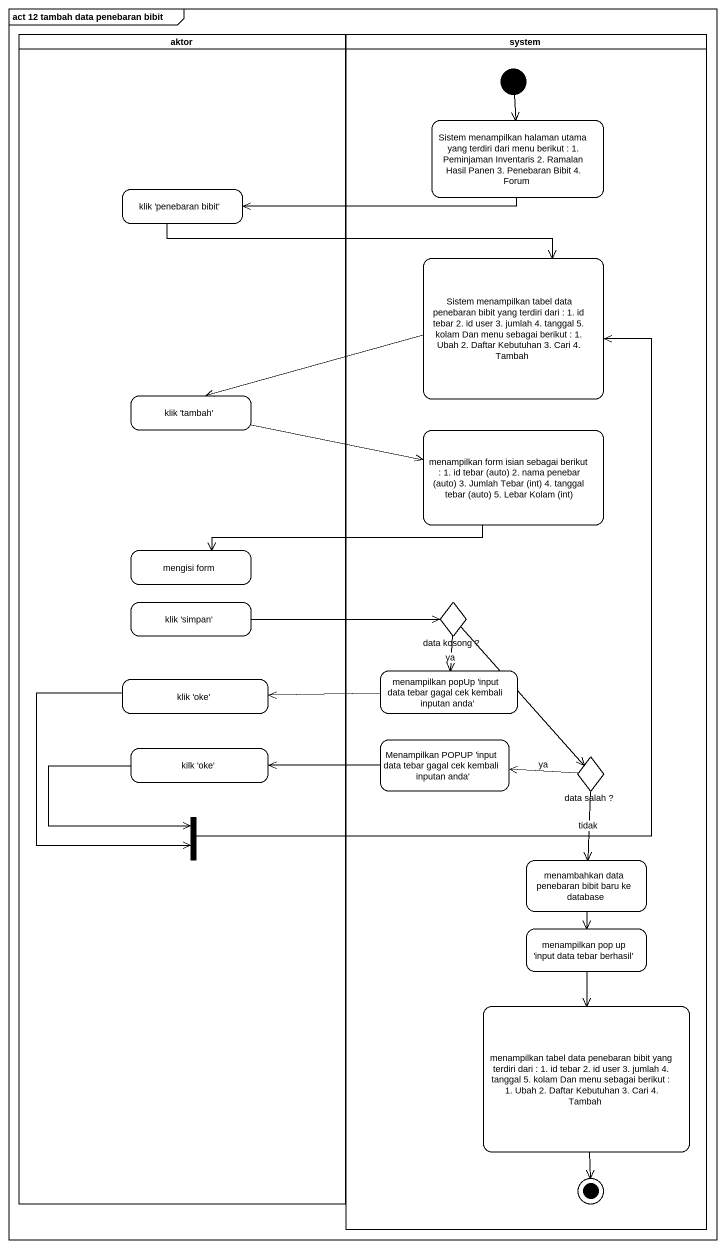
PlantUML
@startuml
mainframe act 12 tambah data penebaran bibit
hide empty description
state aktor <<partition>> {
  state "klik 'penebaran bibit'" as klik_penebaran_bibit
  state "klik 'tambah'" as klik_tambah
  state "mengisi form" as mengisi_form
  state "klik 'simpan'" as klik_simpan
  state "klik 'oke'" as klik_oke
  state "kilk 'oke'" as kilk_oke
  state fork1 <<join>>
}
state system <<partition>> {
  state "Sistem menampilkan halaman utama yang terdiri dari menu berikut : 1. Peminjaman Inventaris 2. Ramalan Hasil Panen 3. Penebaran Bibit 4. Forum" as Sistem_menampilkan_halaman
  state "Sistem menampilkan tabel data penebaran bibit yang terdiri dari : 1. id tebar 2. id user 3. jumlah 4. tanggal 5. kolam Dan menu sebagai berikut : 1. Ubah 2. Daftar Kebutuhan 3. Cari 4. Tambah" as Sistem_menampilkan_tabel
  state "menampilkan form isian sebagai berikut : 1. id tebar (auto) 2. nama penebar (auto) 3. Jumlah Tebar (int) 4. tanggal tebar (auto) 5. Lebar Kolam (int)" as menampilkan_form_isian
  state "data kosong ?" as data_kosong <<choice>>
  state "menampilkan popUp 'input data tebar gagal cek kembali inputan anda'" as menampilkan_popUp_input
  state "Menampilkan POPUP 'input data tebar gagal cek kembali inputan anda'" as Menampilkan_POPUP_input
  state "data salah ?" as data_salah <<choice>>
  state "menambahkan data penebaran bibit baru ke database" as menambahkan_data_penebaran
  state "menampilkan pop up 'input data tebar berhasil'" as menampilkan_pop_up_input
  state "menampilkan tabel data penebaran bibit yang terdiri dari : 1. id tebar 2. id user 3. jumlah 4. tanggal 5. kolam Dan menu sebagai berikut : 1. Ubah 2. Daftar Kebutuhan 3. Cari 4. Tambah" as menampilkan_tabel_data
  [*] --> Sistem_menampilkan_halaman
  menampilkan_tabel_data --> [*]
}
Sistem_menampilkan_halaman -left-> klik_penebaran_bibit
klik_penebaran_bibit -right-> Sistem_menampilkan_tabel
Sistem_menampilkan_tabel -left-> klik_tambah
klik_tambah -right-> menampilkan_form_isian
menampilkan_form_isian -left-> mengisi_form
klik_simpan -right-> data_kosong
data_kosong --> menampilkan_popUp_input : ya
data_kosong --> data_salah
menampilkan_popUp_input -left-> klik_oke
klik_oke --> fork1
kilk_oke --> fork1
Menampilkan_POPUP_input -left-> kilk_oke
data_salah -left-> Menampilkan_POPUP_input : ya
data_salah --> menambahkan_data_penebaran : tidak
fork1 -up-> Sistem_menampilkan_tabel
menambahkan_data_penebaran --> menampilkan_pop_up_input
menampilkan_pop_up_input --> menampilkan_tabel_data
@enduml
